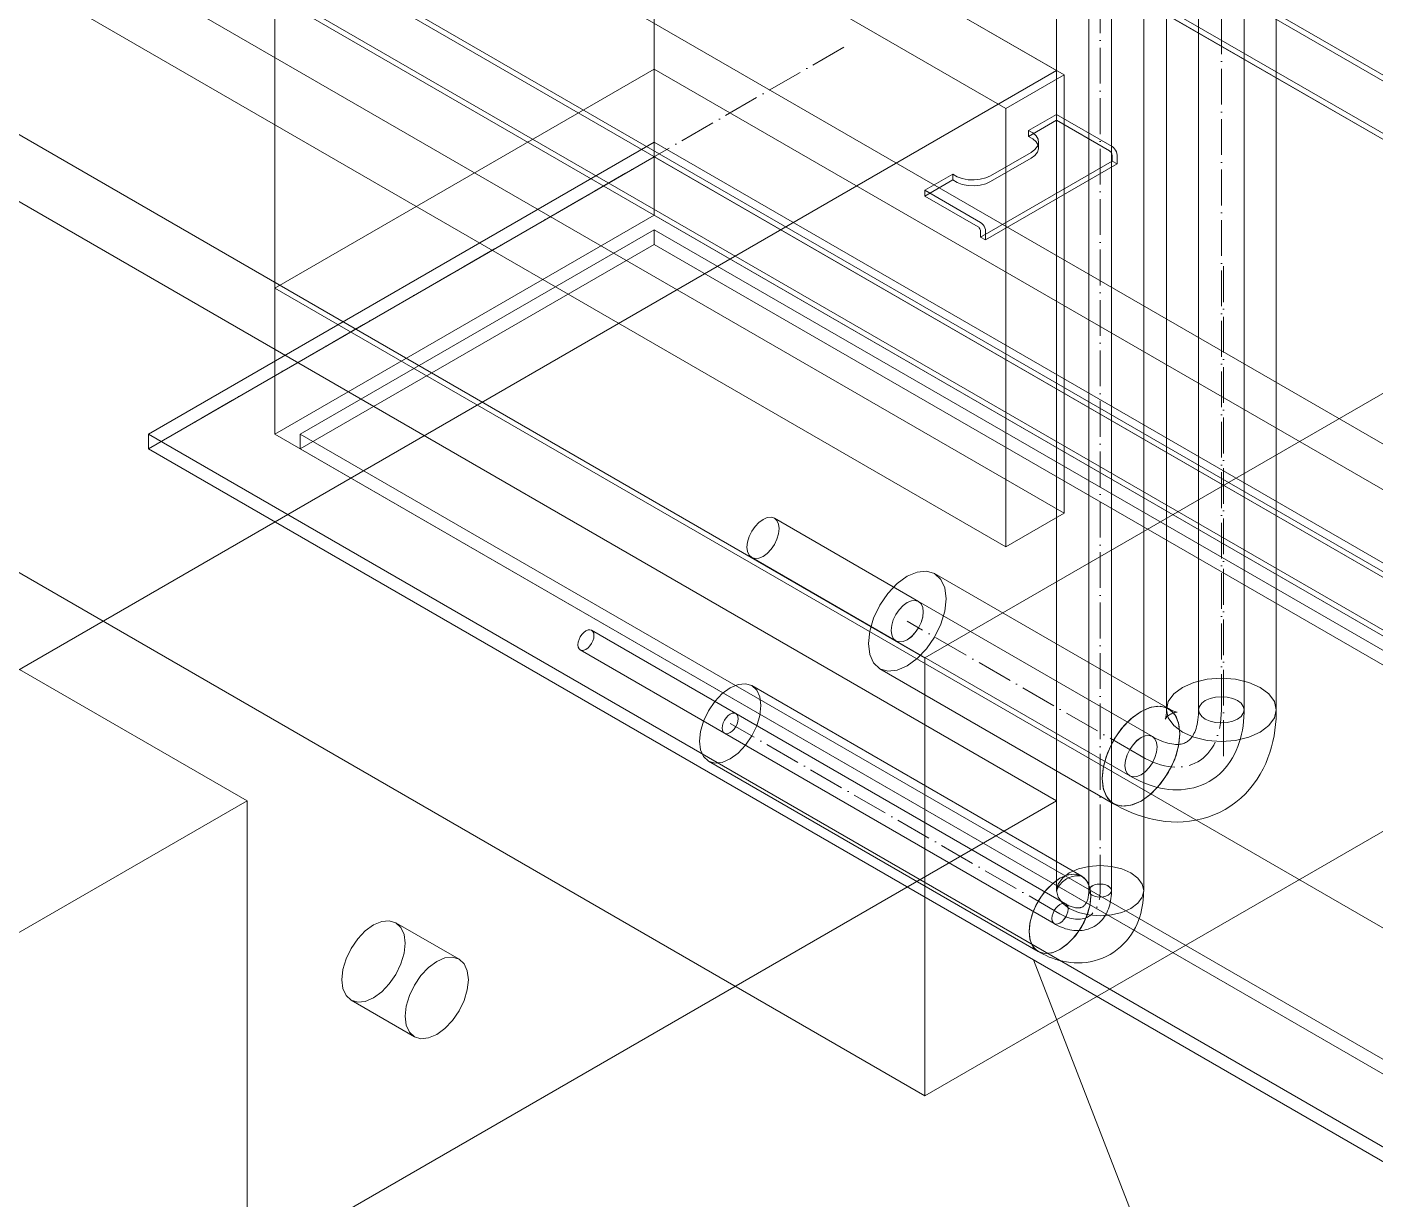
# Model space of a CAD drawing. Header units: millimetres. Extents: x -88595 to 880822, y -1054509 to -148035.
# Drawn here: x 436689.2 to 437066, y -326503.4 to -326175.7 of the extents above; entities that cross this region are included whole.
import ezdxf

# ---------------------------------------------------------------- set-up
doc = ezdxf.new("R2010")
doc.units = ezdxf.units.MM
doc.linetypes.add('$12$ADSK_Осевая', pattern=[14, 10, -2, 0, -2])
doc.linetypes.add('$13$ADSK_Осевая', pattern=[14, 10, -2, 0, -2])
for name, color, linetype, lineweight in [('Воздуховоды', 7, 'Continuous', 18), ('Изоляция', 7, 'Continuous', 18), ('Оборудование', 7, 'Continuous', 18), ('Трубопровод', 7, 'Continuous', 18), ('Трубопроводы', 7, 'Continuous', 18)]:
    doc.layers.add(name, color=color, linetype=linetype, lineweight=lineweight)

# ---------------------------------------------------------------- blocks, each defined once
blk = doc.blocks.new('$0$ADSK_Канальный блок кондиционера1 - AD122MJERAB-3267588-В_ОВ3_3')
at = {"layer": 'Оборудование'}
for p, q in [((-9478.55, 8169.92), (-8948.22, 7863.73)), ((-9412.79, 8131.95), (-8946.1, 7862.51)), ((-8962.36, 7853.12), (-9429.05, 8122.56)), ((-8946.1, 7740.03), (-9412.79, 8009.48)), ((-9429.05, 8000.09), (-8962.36, 7730.64)), ((-8948.22, 7659.61), (-9478.55, 7965.8)), ((-9441.08, 7579.18), (-8948.22, 7863.73)), ((-8962.36, 7853.12), (-8946.1, 7862.51)), ((-8948.22, 7863.73), (-8948.22, 7659.61)), ((-8946.1, 7862.51), (-8946.1, 7740.03)), ((-8962.36, 7730.64), (-8962.36, 7853.12)), ((-8956.05, 7846.97), (-8948.22, 7851.49)), ((-8948.22, 7851.49), (-8932.67, 7842.5)), ((-8948.22, 7849.85), (-8948.22, 7851.49)), ((-8948.22, 7849.85), (-8956.05, 7845.33)), ((-8956.05, 7845.33), (-8956.05, 7846.97)), ((-8933.37, 7841.28), (-8948.22, 7849.85)), ((-8953.24, 7842.1), (-8953.24, 7843.73)), ((-8955.29, 7840.87), (-8966.61, 7834.34)), ((-8966.61, 7832.71), (-8955.29, 7839.24)), ((-8932.67, 7838.42), (-8932.67, 7840.06)), ((-8931.25, 7840.06), (-8931.25, 7837.61)), ((-8932.67, 7838.42), (-8969.44, 7817.19)), ((-8931.25, 7837.61), (-8968.02, 7816.38)), ((-8931.25, 7837.61), (-8932.67, 7838.42)), ((-8984.99, 7830.26), (-8977.16, 7834.78)), ((-8977.16, 7833.14), (-8984.99, 7828.62)), ((-8977.16, 7834.78), (-8977.16, 7833.14)), ((-8984.99, 7830.26), (-8984.99, 7828.62)), ((-8969.44, 7821.28), (-8984.99, 7830.26)), ((-8984.99, 7828.62), (-8970.14, 7820.05)), ((-8969.44, 7818.83), (-8969.44, 7817.19)), ((-8969.44, 7817.19), (-8968.02, 7816.38)), ((-8968.02, 7816.38), (-8968.02, 7818.83)), ((-8986.77, 7715.32), (-9027.07, 7738.59)), ((-8946.1, 7740.03), (-8962.36, 7730.64)), ((-9033.42, 7727.59), (-8993.12, 7704.32)), ((-9037.85, 7684), (-9078.16, 7707.27)), ((-9081.33, 7701.77), (-9041.03, 7678.5)), ((-9174.5, 7659.61), (-9238.14, 7696.35)), ((-8948.22, 7659.61), (-9441.08, 7375.06)), ((-9315.92, 7577.96), (-9174.5, 7659.61)), ((-9174.5, 7659.61), (-9174.5, 7455.49)), ((-9115.21, 7615.32), (-9132.89, 7625.53)), ((-9145.39, 7603.88), (-9127.71, 7593.67))]:
    blk.add_line(p, q, dxfattribs=at)
for points in [[(-8956.05, 7846.97, 0), (-8954.82, 7846.28, 0), (-8953.91, 7845.45, 0), (-8953.37, 7844.51, 0), (-8953.25, 7843.52, 0), (-8953.55, 7842.55, 0), (-8954.24, 7841.65, 0), (-8955.29, 7840.87, 0)], [(-8955.29, 7839.24, 0), (-8954.24, 7840.02, 0), (-8953.55, 7840.92, 0), (-8953.25, 7841.89, 0), (-8953.37, 7842.88, 0), (-8953.91, 7843.81, 0), (-8954.82, 7844.65, 0), (-8956.05, 7845.33, 0)], [(-8932.67, 7842.5, 0), (-8932.3, 7842.24, 0), (-8931.96, 7841.88, 0), (-8931.67, 7841.45, 0), (-8931.44, 7840.98, 0), (-8931.3, 7840.51, 0), (-8931.25, 7840.06, 0)], [(-8932.67, 7840.06, 0), (-8932.69, 7840.28, 0), (-8932.76, 7840.52, 0), (-8932.87, 7840.75, 0), (-8933.02, 7840.97, 0), (-8933.19, 7841.15, 0), (-8933.37, 7841.28, 0)], [(-8966.61, 7834.34, 0), (-8967.95, 7833.73, 0), (-8969.52, 7833.33, 0), (-8971.2, 7833.16, 0), (-8972.91, 7833.23, 0), (-8974.53, 7833.54, 0), (-8975.98, 7834.06, 0), (-8977.16, 7834.78, 0)], [(-8977.16, 7833.14, 0), (-8975.98, 7832.43, 0), (-8974.53, 7831.91, 0), (-8972.91, 7831.6, 0), (-8971.2, 7831.53, 0), (-8969.52, 7831.7, 0), (-8967.95, 7832.1, 0), (-8966.61, 7832.71, 0)], [(-8970.14, 7820.05, 0), (-8969.96, 7819.92, 0), (-8969.79, 7819.74, 0), (-8969.64, 7819.52, 0), (-8969.53, 7819.29, 0), (-8969.46, 7819.05, 0), (-8969.44, 7818.83, 0)], [(-8968.02, 7818.83, 0), (-8968.07, 7819.28, 0), (-8968.21, 7819.75, 0), (-8968.44, 7820.22, 0), (-8968.73, 7820.65, 0), (-8969.07, 7821.01, 0), (-8969.44, 7821.28, 0)], [(-9034.74, 7730.5, 0), (-9034.58, 7731.93, 0), (-9034.14, 7733.44, 0), (-9033.42, 7734.93, 0), (-9032.49, 7736.29, 0), (-9031.41, 7737.43, 0), (-9030.25, 7738.28, 0), (-9029.08, 7738.77, 0), (-9028, 7738.88, 0), (-9027.07, 7738.59, 0), (-9026.36, 7737.93, 0), (-9025.91, 7736.94, 0), (-9025.76, 7735.69, 0)], [(-9025.76, 7735.69, 0), (-9025.91, 7734.26, 0), (-9026.36, 7732.75, 0), (-9027.07, 7731.26, 0), (-9028, 7729.9, 0), (-9029.08, 7728.76, 0), (-9030.25, 7727.91, 0), (-9031.41, 7727.41, 0), (-9032.49, 7727.31, 0), (-9033.42, 7727.59, 0), (-9034.14, 7728.26, 0), (-9034.58, 7729.25, 0), (-9034.74, 7730.5, 0)], [(-8985.45, 7712.42, 0), (-8985.6, 7713.67, 0), (-8986.05, 7714.66, 0), (-8986.77, 7715.32, 0), (-8987.7, 7715.61, 0), (-8988.78, 7715.5, 0), (-8989.94, 7715.01, 0), (-8991.1, 7714.16, 0), (-8992.19, 7713.02, 0), (-8993.12, 7711.66, 0), (-8993.83, 7710.17, 0), (-8994.28, 7708.66, 0), (-8994.43, 7707.23, 0)], [(-8994.43, 7707.23, 0), (-8994.28, 7705.98, 0), (-8993.83, 7704.99, 0), (-8993.12, 7704.32, 0), (-8992.19, 7704.04, 0), (-8991.1, 7704.14, 0), (-8989.94, 7704.64, 0), (-8988.78, 7705.49, 0), (-8987.7, 7706.63, 0), (-8986.77, 7707.99, 0), (-8986.05, 7709.48, 0), (-8985.6, 7710.99, 0), (-8985.45, 7712.42, 0)], [(-9081.99, 7703.22, 0), (-9081.91, 7703.94, 0), (-9081.69, 7704.69, 0), (-9081.33, 7705.43, 0), (-9080.87, 7706.11, 0), (-9080.32, 7706.69, 0), (-9079.74, 7707.11, 0), (-9079.16, 7707.36, 0), (-9078.62, 7707.41, 0), (-9078.16, 7707.27, 0), (-9077.8, 7706.94, 0), (-9077.58, 7706.44, 0), (-9077.5, 7705.81, 0)], [(-9077.5, 7705.81, 0), (-9077.58, 7705.1, 0), (-9077.8, 7704.34, 0), (-9078.16, 7703.6, 0), (-9078.62, 7702.92, 0), (-9079.16, 7702.35, 0), (-9079.74, 7701.92, 0), (-9080.32, 7701.68, 0), (-9080.87, 7701.62, 0), (-9081.33, 7701.77, 0), (-9081.69, 7702.1, 0), (-9081.91, 7702.59, 0), (-9081.99, 7703.22, 0)], [(-9037.19, 7682.54, 0), (-9037.27, 7683.17, 0), (-9037.49, 7683.67, 0), (-9037.85, 7684, 0), (-9038.32, 7684.14, 0), (-9038.86, 7684.09, 0), (-9039.44, 7683.84, 0), (-9040.02, 7683.42, 0), (-9040.56, 7682.84, 0), (-9041.03, 7682.16, 0), (-9041.38, 7681.42, 0), (-9041.61, 7680.67, 0), (-9041.68, 7679.95, 0)], [(-9041.68, 7679.95, 0), (-9041.61, 7679.32, 0), (-9041.38, 7678.83, 0), (-9041.03, 7678.5, 0), (-9040.56, 7678.35, 0), (-9040.02, 7678.41, 0), (-9039.44, 7678.65, 0), (-9038.86, 7679.08, 0), (-9038.32, 7679.65, 0), (-9037.85, 7680.33, 0), (-9037.49, 7681.07, 0), (-9037.27, 7681.83, 0), (-9037.19, 7682.54, 0)], [(-9147.98, 7609.6, 0), (-9147.68, 7612.41, 0), (-9146.8, 7615.39, 0), (-9145.39, 7618.31, 0), (-9143.56, 7620.99, 0), (-9141.43, 7623.24, 0), (-9139.14, 7624.91, 0), (-9136.85, 7625.88, 0), (-9134.72, 7626.09, 0), (-9132.89, 7625.53, 0), (-9131.49, 7624.22, 0), (-9130.6, 7622.27, 0), (-9130.3, 7619.81, 0)], [(-9130.3, 7619.81, 0), (-9130.6, 7616.99, 0), (-9131.49, 7614.02, 0), (-9132.89, 7611.09, 0), (-9134.72, 7608.41, 0), (-9136.85, 7606.16, 0), (-9139.14, 7604.5, 0), (-9141.43, 7603.52, 0), (-9143.56, 7603.31, 0), (-9145.39, 7603.88, 0), (-9146.8, 7605.18, 0), (-9147.68, 7607.13, 0), (-9147.98, 7609.6, 0)], [(-9112.62, 7609.6, 0), (-9112.93, 7612.07, 0), (-9113.81, 7614.02, 0), (-9115.21, 7615.32, 0), (-9117.04, 7615.89, 0), (-9119.18, 7615.68, 0), (-9121.46, 7614.7, 0), (-9123.75, 7613.03, 0), (-9125.88, 7610.78, 0), (-9127.71, 7608.1, 0), (-9129.12, 7605.18, 0), (-9130, 7602.21, 0), (-9130.3, 7599.39, 0)], [(-9130.3, 7599.39, 0), (-9130, 7596.93, 0), (-9129.12, 7594.97, 0), (-9127.71, 7593.67, 0), (-9125.88, 7593.11, 0), (-9123.75, 7593.32, 0), (-9121.46, 7594.29, 0), (-9119.18, 7595.96, 0), (-9117.04, 7598.21, 0), (-9115.21, 7600.89, 0), (-9113.81, 7603.81, 0), (-9112.93, 7606.78, 0), (-9112.62, 7609.6, 0)]]:
    blk.add_polyline3d(points, dxfattribs=at)
blk = doc.blocks.new('$0$ADSK_МедьПайка_Отвод-гнутая труба - Отвод _гнутая труба_-V105-В_ОВ3_3')
at = {"layer": 'Трубопроводы', "color": 190, "true_color": 0x8000ff}
for points in [[(-8938.25, 7635.79, 0), (-8938.76, 7635.41, 0), (-8939.07, 7634.97, 0), (-8939.18, 7634.49, 0), (-8939.07, 7634.02, 0), (-8938.76, 7633.58, 0), (-8938.25, 7633.2, 0), (-8937.59, 7632.9, 0), (-8936.83, 7632.72, 0), (-8936.01, 7632.66, 0), (-8935.19, 7632.72, 0), (-8934.42, 7632.9, 0), (-8933.76, 7633.2, 0)], [(-8933.76, 7633.2, 0), (-8933.26, 7633.58, 0), (-8932.94, 7634.02, 0), (-8932.83, 7634.49, 0), (-8932.94, 7634.97, 0), (-8933.26, 7635.41, 0), (-8933.76, 7635.79, 0), (-8934.42, 7636.08, 0), (-8935.19, 7636.26, 0), (-8936.01, 7636.32, 0), (-8936.83, 7636.26, 0), (-8937.59, 7636.08, 0), (-8938.25, 7635.79, 0)], [(-8940.88, 7629.97, 0), (-8940.76, 7630.05, 0), (-8940.64, 7630.14, 0), (-8940.52, 7630.24, 0), (-8940.4, 7630.35, 0), (-8940.28, 7630.48, 0), (-8940.17, 7630.62, 0), (-8940.06, 7630.78, 0), (-8939.95, 7630.96, 0), (-8939.84, 7631.16, 0), (-8939.74, 7631.38, 0), (-8939.64, 7631.61, 0), (-8939.55, 7631.87, 0), (-8939.46, 7632.15, 0), (-8939.39, 7632.45, 0), (-8939.32, 7632.77, 0), (-8939.27, 7633.11, 0), (-8939.23, 7633.47, 0), (-8939.2, 7633.84, 0), (-8939.18, 7634.24, 0), (-8939.18, 7634.49, 0)], [(-8937.71, 7624.48, 0), (-8937.21, 7624.79, 0), (-8936.74, 7625.13, 0), (-8936.29, 7625.51, 0), (-8935.86, 7625.91, 0), (-8935.47, 7626.34, 0), (-8935.1, 7626.8, 0), (-8934.76, 7627.27, 0), (-8934.46, 7627.77, 0), (-8934.18, 7628.28, 0), (-8933.92, 7628.81, 0), (-8933.7, 7629.36, 0), (-8933.51, 7629.92, 0), (-8933.34, 7630.48, 0), (-8933.19, 7631.06, 0), (-8933.07, 7631.65, 0), (-8932.98, 7632.25, 0), (-8932.91, 7632.86, 0), (-8932.86, 7633.47, 0), (-8932.84, 7634.09, 0), (-8932.83, 7634.49, 0)], [(-8947.23, 7625.42, 0), (-8947.81, 7625.17, 0), (-8948.35, 7625.12, 0), (-8948.82, 7625.26, 0), (-8949.18, 7625.59, 0), (-8949.4, 7626.09, 0), (-8949.48, 7626.71, 0), (-8949.4, 7627.43, 0), (-8949.18, 7628.18, 0), (-8948.82, 7628.93, 0), (-8948.35, 7629.61, 0), (-8947.81, 7630.18, 0), (-8947.23, 7630.6, 0)], [(-8947.23, 7630.6, 0), (-8946.65, 7630.85, 0), (-8946.11, 7630.9, 0), (-8945.64, 7630.76, 0), (-8945.29, 7630.43, 0), (-8945.06, 7629.93, 0), (-8944.99, 7629.31, 0), (-8945.06, 7628.59, 0), (-8945.29, 7627.84, 0), (-8945.64, 7627.09, 0), (-8946.11, 7626.41, 0), (-8946.65, 7625.84, 0), (-8947.23, 7625.42, 0)], [(-8940.88, 7629.97, 0), (-8941.01, 7629.91, 0), (-8941.15, 7629.84, 0), (-8941.29, 7629.79, 0), (-8941.45, 7629.75, 0), (-8941.62, 7629.71, 0), (-8941.8, 7629.68, 0), (-8941.99, 7629.66, 0), (-8942.2, 7629.66, 0), (-8942.43, 7629.66, 0), (-8942.67, 7629.68, 0), (-8942.92, 7629.72, 0), (-8943.19, 7629.77, 0), (-8943.48, 7629.84, 0), (-8943.78, 7629.92, 0), (-8944.09, 7630.02, 0), (-8944.41, 7630.15, 0), (-8944.74, 7630.29, 0), (-8945.07, 7630.45, 0), (-8945.42, 7630.63, 0), (-8945.64, 7630.76, 0)], [(-8937.71, 7624.48, 0), (-8938.22, 7624.2, 0), (-8938.76, 7623.96, 0), (-8939.31, 7623.76, 0), (-8939.87, 7623.59, 0), (-8940.44, 7623.47, 0), (-8941.02, 7623.38, 0), (-8941.6, 7623.32, 0), (-8942.19, 7623.31, 0), (-8942.77, 7623.32, 0), (-8943.36, 7623.37, 0), (-8943.94, 7623.45, 0), (-8944.52, 7623.56, 0), (-8945.1, 7623.69, 0), (-8945.67, 7623.86, 0), (-8946.24, 7624.05, 0), (-8946.81, 7624.27, 0), (-8947.37, 7624.51, 0), (-8947.92, 7624.78, 0), (-8948.47, 7625.07, 0), (-8948.82, 7625.26, 0)]]:
    blk.add_polyline3d(points, dxfattribs=at)
blk = doc.blocks.new('$0$ADSK_МедьПайка_Отвод-гнутая труба - Отвод _гнутая труба_-V106-В_ОВ3_3')
at = {"layer": 'Трубопроводы', "color": 134, "true_color": 0x00a6a6}
for points in [[(-8897.63, 7682.45, 0), (-8896.62, 7683.21, 0), (-8895.99, 7684.09, 0), (-8895.77, 7685.04, 0), (-8895.99, 7685.99, 0), (-8896.62, 7686.88, 0), (-8897.63, 7687.64, 0), (-8898.94, 7688.22, 0), (-8900.48, 7688.58, 0), (-8902.12, 7688.71, 0), (-8903.76, 7688.58, 0), (-8905.29, 7688.22, 0), (-8906.61, 7687.64, 0)], [(-8911.87, 7676.01, 0), (-8911.62, 7676.16, 0), (-8911.38, 7676.34, 0), (-8911.14, 7676.54, 0), (-8910.91, 7676.76, 0), (-8910.67, 7677.01, 0), (-8910.45, 7677.3, 0), (-8910.22, 7677.62, 0), (-8910, 7677.98, 0), (-8909.78, 7678.37, 0), (-8909.58, 7678.81, 0), (-8909.38, 7679.29, 0), (-8909.2, 7679.81, 0), (-8909.03, 7680.37, 0), (-8908.88, 7680.97, 0), (-8908.75, 7681.61, 0), (-8908.65, 7682.28, 0), (-8908.56, 7683, 0), (-8908.51, 7683.75, 0), (-8908.47, 7684.53, 0), (-8908.47, 7685.04, 0)], [(-8906.61, 7687.64, 0), (-8907.62, 7686.88, 0), (-8908.25, 7685.99, 0), (-8908.47, 7685.04, 0), (-8908.25, 7684.09, 0), (-8907.62, 7683.21, 0), (-8906.61, 7682.45, 0), (-8905.29, 7681.87, 0), (-8903.76, 7681.5, 0), (-8902.12, 7681.38, 0), (-8900.48, 7681.5, 0), (-8898.94, 7681.87, 0), (-8897.63, 7682.45, 0)], [(-8905.52, 7665.01, 0), (-8904.52, 7665.63, 0), (-8903.58, 7666.32, 0), (-8902.68, 7667.07, 0), (-8901.83, 7667.88, 0), (-8901.04, 7668.74, 0), (-8900.31, 7669.65, 0), (-8899.63, 7670.61, 0), (-8899.02, 7671.6, 0), (-8898.46, 7672.63, 0), (-8897.95, 7673.69, 0), (-8897.51, 7674.78, 0), (-8897.12, 7675.89, 0), (-8896.78, 7677.03, 0), (-8896.49, 7678.19, 0), (-8896.25, 7679.37, 0), (-8896.06, 7680.56, 0), (-8895.92, 7681.78, 0), (-8895.83, 7683.01, 0), (-8895.78, 7684.25, 0), (-8895.77, 7685.04, 0)], [(-8924.57, 7666.9, 0), (-8925.73, 7666.4, 0), (-8926.81, 7666.29, 0), (-8927.74, 7666.58, 0), (-8928.46, 7667.24, 0), (-8928.91, 7668.24, 0), (-8929.06, 7669.49, 0), (-8928.91, 7670.92, 0), (-8928.46, 7672.43, 0), (-8927.74, 7673.91, 0), (-8926.81, 7675.28, 0), (-8925.73, 7676.42, 0), (-8924.57, 7677.27, 0)], [(-8924.57, 7677.27, 0), (-8923.41, 7677.76, 0), (-8922.32, 7677.87, 0), (-8921.39, 7677.58, 0), (-8920.68, 7676.92, 0), (-8920.23, 7675.93, 0), (-8920.08, 7674.67, 0), (-8920.23, 7673.24, 0), (-8920.68, 7671.73, 0), (-8921.39, 7670.25, 0), (-8922.32, 7668.89, 0), (-8923.41, 7667.74, 0), (-8924.57, 7666.9, 0)], [(-8911.87, 7676.01, 0), (-8912.13, 7675.87, 0), (-8912.4, 7675.75, 0), (-8912.69, 7675.64, 0), (-8913, 7675.55, 0), (-8913.34, 7675.48, 0), (-8913.7, 7675.42, 0), (-8914.09, 7675.38, 0), (-8914.51, 7675.37, 0), (-8914.96, 7675.38, 0), (-8915.44, 7675.42, 0), (-8915.95, 7675.49, 0), (-8916.49, 7675.59, 0), (-8917.06, 7675.73, 0), (-8917.66, 7675.9, 0), (-8918.28, 7676.11, 0), (-8918.92, 7676.36, 0), (-8919.58, 7676.64, 0), (-8920.25, 7676.97, 0), (-8920.95, 7677.33, 0), (-8921.39, 7677.58, 0)], [(-8905.52, 7665.01, 0), (-8906.55, 7664.46, 0), (-8907.63, 7663.98, 0), (-8908.73, 7663.58, 0), (-8909.85, 7663.25, 0), (-8910.99, 7663, 0), (-8912.15, 7662.82, 0), (-8913.31, 7662.71, 0), (-8914.48, 7662.67, 0), (-8915.65, 7662.7, 0), (-8916.82, 7662.8, 0), (-8917.98, 7662.96, 0), (-8919.14, 7663.17, 0), (-8920.3, 7663.45, 0), (-8921.45, 7663.78, 0), (-8922.59, 7664.16, 0), (-8923.72, 7664.6, 0), (-8924.84, 7665.08, 0), (-8925.95, 7665.61, 0), (-8927.05, 7666.19, 0), (-8927.74, 7666.58, 0)]]:
    blk.add_polyline3d(points, dxfattribs=at)
blk = doc.blocks.new('$0$ADSK_Решетка вентиляционная жалюзийная_Приточная2 - Решетка приточная_Однорядная-4279700-В_ОВ3_3')
at = {"layer": 'Воздуховоды', "color": 140, "true_color": 0x1bb3e4}
for p, q in [((22805.32, 15447.11), (22699.25, 15385.87)), ((23229.58, 15202.16), (22805.32, 15447.11)), ((22805.32, 15406.28), (22805.32, 15447.11)), ((22805.32, 15426.7), (22663.89, 15345.05)), ((23264.93, 15161.34), (22805.32, 15426.7)), ((22805.32, 15422.61), (22805.32, 15426.7)), ((22663.89, 15340.97), (22805.32, 15422.61)), ((22805.32, 15422.61), (23264.93, 15157.25)), ((22699.25, 15345.05), (22805.32, 15406.28)), ((22805.32, 15406.28), (23229.58, 15161.34)), ((22706.32, 15345.05), (22805.32, 15402.2)), ((22805.32, 15402.2), (22706.32, 15345.05)), ((22805.32, 15402.2), (23222.51, 15161.34)), ((22805.32, 15398.12), (22805.32, 15402.2)), ((23222.51, 15161.34), (22805.32, 15402.2)), ((22805.32, 15398.12), (22805.32, 15402.2)), ((22805.32, 15398.12), (22706.32, 15340.97)), ((22706.32, 15340.97), (22805.32, 15398.12)), ((23222.51, 15157.25), (22805.32, 15398.12)), ((22805.32, 15398.12), (23222.51, 15157.25)), ((22699.25, 15385.87), (23123.51, 15140.92)), ((22699.25, 15345.05), (22699.25, 15385.87)), ((22663.89, 15345.05), (23123.51, 15079.69)), ((22663.89, 15340.97), (22663.89, 15345.05)), ((23123.51, 15100.1), (22699.25, 15345.05)), ((23123.51, 15104.18), (22706.32, 15345.05)), ((22706.32, 15340.97), (22706.32, 15345.05)), ((22706.32, 15345.05), (23123.51, 15104.18)), ((22706.32, 15340.97), (22706.32, 15345.05)), ((23123.51, 15075.6), (22663.89, 15340.97)), ((22706.32, 15340.97), (23123.51, 15100.1)), ((23123.51, 15100.1), (22706.32, 15340.97)), ((23017.45, 15136.84), (22911.38, 15198.08)), ((22911.38, 15198.08), (22964.41, 15061.39))]:
    blk.add_line(p, q, dxfattribs=at)
blk = doc.blocks.new('$0$ADSK_Отвод_Прямоугольный1 - Стандарт-V113-В_ОВ3_3')
at = {"layer": 'Воздуховоды', "color": 140, "true_color": 0x1bb3e4}
for p, q in [((23084.62, 15298.1), (22632.07, 15559.38)), ((22633.49, 15560.19), (23086.04, 15298.92)), ((23070.48, 15289.93), (22646.22, 15534.88)), ((22646.22, 15534.88), (23070.48, 15289.93)), ((23071.89, 15290.75), (22647.63, 15535.7)), ((23257.86, 15199.71), (22805.32, 15460.99)), ((22805.32, 15459.36), (23257.86, 15198.08)), ((22805.32, 15444.66), (23229.58, 15199.71)), ((22805.32, 15443.03), (23229.58, 15198.08)), ((23229.58, 15198.08), (22805.32, 15443.03)), ((23113.16, 15180.14), (22688.89, 15425.09)), ((22646.22, 15412.41), (23070.48, 15167.46)), ((23070.48, 15167.46), (22646.22, 15412.41)), ((22647.63, 15413.23), (23071.89, 15168.28)), ((22632.07, 15404.24), (23084.62, 15142.96)), ((23086.04, 15143.78), (22633.49, 15405.06)), ((22670.97, 15383.42), (23123.51, 15122.14)), ((23123.51, 15138.47), (22699.25, 15383.42)), ((23123.51, 15120.51), (22670.97, 15381.79)), ((23123.51, 15136.84), (22699.25, 15381.79)), ((22699.25, 15381.79), (23123.51, 15136.84))]:
    blk.add_line(p, q, dxfattribs=at)

msp = doc.modelspace()

# ---------------------------------------------------------------- linework, layer by layer
at = {"layer": 'Воздуховоды', "color": 140, "true_color": 0x1bb3e4}
for p, q in [((437288.78, -326334.48), (436705.42, -325997.68)), ((436864.52, -326228.34), (436864.52, -326089.53)), ((436940.18, -326352.04), (436515.91, -326107.09)), ((436705.42, -326120.15), (437182.72, -326395.72)), ((436758.45, -326150.77), (436758.45, -326289.57)), ((436515.91, -326229.56), (436940.18, -326474.51)), ((436758.45, -326289.57), (436864.52, -326228.34)), ((436864.52, -326228.34), (437288.78, -326473.29)), ((436940.18, -326352.04), (437129.68, -326242.63)), ((437182.72, -326534.52), (436758.45, -326289.57)), ((436940.18, -326474.51), (436940.18, -326352.04)), ((437129.68, -326365.1), (436940.18, -326474.51))]:
    msp.add_line(p, q, dxfattribs=at)
at = {"layer": 'Воздуховоды', "color": 140, "linetype": '$12$ADSK_Осевая', "true_color": 0x1bb3e4}
for p, q in [((436917.55, -326181.39), (436728.05, -326290.8)), ((437023.62, -326242.63), (437023.62, -326381.43))]:
    msp.add_line(p, q, dxfattribs=at)
at = {"layer": 'Изоляция', "color": 134, "true_color": 0x00a6a6}
for p, q in [((437007.7, -325967.75), (437007.7, -326366.61)), ((437038.4, -326366.61), (437038.4, -325967.75)), ((437008.28, -326366.28), (436942.9, -326328.54)), ((436927.55, -326355.12), (436992.93, -326392.87))]:
    msp.add_line(p, q, dxfattribs=at)
at = {"layer": 'Изоляция', "color": 190, "true_color": 0x8000ff}
for p, q in [((436976.99, -325992.38), (436976.99, -326417.16)), ((437001.34, -326417.16), (437001.34, -325992.38)), ((436984.02, -326413.1), (436891.82, -326359.86)), ((436879.64, -326380.95), (436971.85, -326434.19))]:
    msp.add_line(p, q, dxfattribs=at)
at = {"layer": 'Изоляция', "color": 134, "true_color": 0x00a6a6}
for points in [[(436935.23, -326329.3, 0), (436938.04, -326328.1, 0), (436940.66, -326327.84, 0), (436942.9, -326328.54, 0), (436944.63, -326330.14, 0), (436945.71, -326332.53, 0), (436946.08, -326335.56, 0)], [(436924.37, -326348.1, 0), (436924.74, -326344.64, 0), (436925.83, -326340.99, 0), (436927.55, -326337.4, 0), (436929.8, -326334.11, 0), (436932.42, -326331.35, 0), (436935.23, -326329.3, 0)], [(436946.08, -326335.56, 0), (436945.71, -326339.02, 0), (436944.63, -326342.67, 0), (436942.9, -326346.26, 0), (436940.66, -326349.55, 0), (436938.04, -326352.31, 0), (436935.23, -326354.36, 0)], [(436935.23, -326354.36, 0), (436932.42, -326355.56, 0), (436929.8, -326355.82, 0), (436927.55, -326355.12, 0), (436925.83, -326353.52, 0), (436924.74, -326351.13, 0), (436924.37, -326348.1, 0)], [(437012.2, -326360.34, 0), (437015.38, -326358.94, 0), (437019.08, -326358.05, 0), (437023.05, -326357.75, 0), (437027.02, -326358.05, 0), (437030.73, -326358.94, 0), (437033.91, -326360.34, 0)], [(437033.91, -326360.34, 0), (437030.73, -326358.94, 0), (437027.02, -326358.05, 0), (437023.05, -326357.75, 0), (437019.08, -326358.05, 0), (437015.38, -326358.94, 0), (437012.2, -326360.34, 0)], [(437012.2, -326372.88, 0), (437009.76, -326371.04, 0), (437008.22, -326368.9, 0), (437007.7, -326366.61, 0), (437008.22, -326364.32, 0), (437009.76, -326362.18, 0), (437012.2, -326360.34, 0)], [(437012.2, -326360.34, 0), (437009.76, -326362.18, 0), (437008.22, -326364.32, 0), (437007.7, -326366.61, 0), (437008.22, -326368.9, 0), (437009.76, -326371.04, 0), (437012.2, -326372.88, 0)], [(437033.91, -326360.34, 0), (437036.34, -326362.18, 0), (437037.88, -326364.32, 0), (437038.4, -326366.61, 0), (437037.88, -326368.9, 0), (437036.34, -326371.04, 0), (437033.91, -326372.88, 0)], [(437033.91, -326372.88, 0), (437036.34, -326371.04, 0), (437037.88, -326368.9, 0), (437038.4, -326366.61, 0), (437037.88, -326364.32, 0), (437036.34, -326362.18, 0), (437033.91, -326360.34, 0)], [(437000.6, -326367.04, 0), (437003.02, -326365.96, 0), (437005.31, -326365.56, 0), (437007.37, -326365.87, 0), (437009.09, -326366.86, 0), (437010.38, -326368.49, 0), (437011.18, -326370.68, 0), (437011.45, -326373.31, 0)], [(437011.45, -326373.31, 0), (437011.08, -326370.28, 0), (437010, -326367.88, 0), (437008.28, -326366.28, 0), (437006.03, -326365.59, 0), (437003.41, -326365.84, 0), (437000.6, -326367.04, 0)], [(437010.71, -326367.28, 0), (437010.68, -326367.28, 0), (437010.6, -326367.27, 0), (437010.47, -326367.24, 0), (437010.28, -326367.19, 0), (437010.05, -326367.11, 0), (437009.77, -326367.01, 0), (437009.46, -326366.88, 0), (437009.1, -326366.72, 0), (437008.71, -326366.52, 0), (437008.29, -326366.29, 0), (437008.28, -326366.28, 0)], [(437000.6, -326367.04, 0), (436997.79, -326369.09, 0), (436995.17, -326371.85, 0), (436992.93, -326375.14, 0), (436991.2, -326378.73, 0), (436990.12, -326382.38, 0), (436989.75, -326385.84, 0)], [(436989.75, -326385.84, 0), (436990.02, -326382.89, 0), (436990.82, -326379.78, 0), (436992.12, -326376.66, 0), (436993.83, -326373.68, 0), (436995.89, -326371, 0), (436998.19, -326368.75, 0), (437000.6, -326367.04, 0)], [(437007.36, -326369.22, 0), (437007.37, -326369.19, 0), (437007.4, -326369.12, 0), (437007.44, -326368.99, 0), (437007.49, -326368.8, 0), (437007.54, -326368.57, 0), (437007.59, -326368.28, 0), (437007.63, -326367.93, 0), (437007.67, -326367.54, 0), (437007.69, -326367.11, 0), (437007.7, -326366.62, 0), (437007.7, -326366.61, 0)], [(437008.8, -326367.85, 0), (437008.52, -326368.03, 0), (437008.26, -326368.21, 0), (437008.03, -326368.41, 0), (437007.83, -326368.6, 0), (437007.67, -326368.78, 0), (437007.54, -326368.93, 0), (437007.45, -326369.06, 0), (437007.39, -326369.16, 0), (437007.36, -326369.21, 0), (437007.36, -326369.22, 0)], [(437008.8, -326367.85, 0), (437009.09, -326367.7, 0), (437009.38, -326367.57, 0), (437009.67, -326367.46, 0), (437009.93, -326367.39, 0), (437010.17, -326367.33, 0), (437010.37, -326367.3, 0), (437010.53, -326367.29, 0), (437010.64, -326367.28, 0), (437010.7, -326367.28, 0), (437010.71, -326367.28, 0)], [(437024.15, -326394.44, 0), (437025.67, -326393.49, 0), (437027.12, -326392.44, 0), (437028.49, -326391.29, 0), (437029.77, -326390.07, 0), (437030.96, -326388.78, 0), (437032.05, -326387.42, 0), (437033.04, -326386.02, 0), (437033.94, -326384.58, 0), (437034.74, -326383.1, 0), (437035.45, -326381.6, 0), (437036.07, -326380.07, 0), (437036.61, -326378.54, 0), (437037.08, -326376.99, 0), (437037.46, -326375.44, 0), (437037.78, -326373.88, 0), (437038.02, -326372.31, 0), (437038.21, -326370.74, 0), (437038.33, -326369.18, 0), (437038.39, -326367.61, 0), (437038.4, -326366.61, 0)], [(437000.6, -326392.11, 0), (437003.41, -326390.06, 0), (437006.03, -326387.29, 0), (437008.28, -326384, 0), (437010, -326380.41, 0), (437011.08, -326376.76, 0), (437011.45, -326373.31, 0)], [(437011.45, -326373.31, 0), (437011.18, -326376.25, 0), (437010.38, -326379.37, 0), (437009.09, -326382.49, 0), (437007.37, -326385.47, 0), (437005.31, -326388.15, 0), (437003.01, -326390.4, 0), (437000.6, -326392.11, 0)], [(437033.91, -326372.88, 0), (437030.73, -326374.29, 0), (437027.02, -326375.17, 0), (437023.05, -326375.47, 0), (437019.08, -326375.17, 0), (437015.38, -326374.29, 0), (437012.2, -326372.88, 0)], [(437012.2, -326372.88, 0), (437015.38, -326374.29, 0), (437019.08, -326375.17, 0), (437023.05, -326375.47, 0), (437027.02, -326375.17, 0), (437030.73, -326374.29, 0), (437033.91, -326372.88, 0)], [(436989.75, -326385.84, 0), (436990.12, -326388.87, 0), (436991.2, -326391.27, 0), (436992.93, -326392.87, 0), (436995.17, -326393.56, 0), (436997.79, -326393.3, 0), (437000.6, -326392.11, 0)], [(437000.6, -326392.11, 0), (436998.18, -326393.19, 0), (436995.89, -326393.58, 0), (436993.83, -326393.28, 0), (436992.11, -326392.29, 0), (436990.82, -326390.66, 0), (436990.02, -326388.47, 0), (436989.75, -326385.84, 0)], [(437024.15, -326394.44, 0), (437022.57, -326395.28, 0), (437020.93, -326396.01, 0), (437019.26, -326396.63, 0), (437017.56, -326397.12, 0), (437015.84, -326397.5, 0), (437014.13, -326397.77, 0), (437012.41, -326397.93, 0), (437010.71, -326397.98, 0), (437009.03, -326397.94, 0), (437007.38, -326397.8, 0), (437005.75, -326397.58, 0), (437004.15, -326397.28, 0), (437002.58, -326396.91, 0), (437001.04, -326396.46, 0), (436999.53, -326395.96, 0), (436998.05, -326395.39, 0), (436996.6, -326394.76, 0), (436995.18, -326394.08, 0), (436993.79, -326393.35, 0), (436992.93, -326392.87, 0)]]:
    msp.add_polyline3d(points, dxfattribs=at)
at = {"layer": 'Изоляция', "color": 190, "true_color": 0x8000ff}
for points in [[(436877.12, -326375.38, 0), (436877.42, -326372.64, 0), (436878.28, -326369.74, 0), (436879.64, -326366.89, 0), (436881.43, -326364.28, 0), (436883.5, -326362.09, 0), (436885.73, -326360.47, 0)], [(436885.73, -326360.47, 0), (436887.96, -326359.52, 0), (436890.04, -326359.31, 0), (436891.82, -326359.86, 0), (436893.19, -326361.13, 0), (436894.05, -326363.03, 0), (436894.34, -326365.44, 0)], [(436894.34, -326365.44, 0), (436894.05, -326368.18, 0), (436893.19, -326371.07, 0), (436891.82, -326373.92, 0), (436890.04, -326376.53, 0), (436887.96, -326378.72, 0), (436885.73, -326380.35, 0)], [(436885.73, -326380.35, 0), (436883.5, -326381.3, 0), (436881.43, -326381.5, 0), (436879.64, -326380.95, 0), (436878.28, -326379.68, 0), (436877.42, -326377.78, 0), (436877.12, -326375.38, 0)], [(436980.55, -326412.19, 0), (436983.08, -326411.07, 0), (436986.01, -326410.37, 0), (436989.16, -326410.13, 0), (436992.31, -326410.37, 0), (436995.25, -326411.07, 0), (436997.77, -326412.19, 0)], [(436997.77, -326412.19, 0), (436995.25, -326411.07, 0), (436992.31, -326410.37, 0), (436989.16, -326410.13, 0), (436986.01, -326410.37, 0), (436983.08, -326411.07, 0), (436980.55, -326412.19, 0)], [(436977.94, -326413.7, 0), (436975.71, -326415.33, 0), (436973.63, -326417.52, 0), (436971.85, -326420.13, 0), (436970.48, -326422.98, 0), (436969.62, -326425.87, 0), (436969.33, -326428.61, 0)], [(436969.33, -326428.61, 0), (436969.54, -326426.28, 0), (436970.18, -326423.81, 0), (436971.21, -326421.33, 0), (436972.57, -326418.97, 0), (436974.2, -326416.84, 0), (436976.02, -326415.06, 0), (436977.94, -326413.7, 0)], [(436979.79, -326413.89, 0), (436979.38, -326414.14, 0), (436979, -326414.41, 0), (436978.65, -326414.71, 0), (436978.34, -326415.01, 0), (436978.06, -326415.31, 0), (436977.81, -326415.61, 0), (436977.61, -326415.9, 0), (436977.44, -326416.18, 0), (436977.3, -326416.43, 0), (436977.2, -326416.65, 0), (436977.12, -326416.84, 0), (436977.06, -326417.01, 0), (436977.02, -326417.14, 0), (436977, -326417.23, 0), (436976.99, -326417.29, 0), (436976.98, -326417.32, 0), (436976.98, -326417.32, 0)], [(436980.55, -326422.13, 0), (436978.62, -326420.68, 0), (436977.4, -326418.98, 0), (436976.99, -326417.16, 0), (436977.4, -326415.34, 0), (436978.62, -326413.65, 0), (436980.55, -326412.19, 0)], [(436980.55, -326412.19, 0), (436978.62, -326413.65, 0), (436977.4, -326415.34, 0), (436976.99, -326417.16, 0), (436977.4, -326418.98, 0), (436978.62, -326420.68, 0), (436980.55, -326422.13, 0)], [(436977.94, -326413.7, 0), (436979.85, -326412.85, 0), (436981.67, -326412.53, 0), (436983.31, -326412.77, 0), (436984.67, -326413.56, 0), (436985.69, -326414.85, 0), (436986.33, -326416.59, 0), (436986.55, -326418.67, 0)], [(436986.55, -326418.67, 0), (436986.25, -326416.27, 0), (436985.39, -326414.37, 0), (436984.02, -326413.1, 0), (436982.24, -326412.55, 0), (436980.17, -326412.75, 0), (436977.94, -326413.7, 0)], [(436979.79, -326413.89, 0), (436980.21, -326413.66, 0), (436980.64, -326413.47, 0), (436981.06, -326413.31, 0), (436981.48, -326413.19, 0), (436981.89, -326413.1, 0), (436982.27, -326413.04, 0), (436982.62, -326413.01, 0), (436982.94, -326413, 0), (436983.23, -326413.01, 0), (436983.48, -326413.03, 0), (436983.68, -326413.05, 0), (436983.85, -326413.08, 0), (436983.98, -326413.12, 0), (436984.08, -326413.14, 0), (436984.14, -326413.16, 0), (436984.17, -326413.17, 0), (436984.17, -326413.17, 0)], [(436984.17, -326413.17, 0), (436984.15, -326413.17, 0), (436984.11, -326413.15, 0), (436984.05, -326413.11, 0), (436984.02, -326413.1, 0)], [(436997.77, -326412.19, 0), (436999.71, -326413.65, 0), (437000.92, -326415.34, 0), (437001.34, -326417.16, 0), (437000.92, -326418.98, 0), (436999.71, -326420.68, 0), (436997.77, -326422.13, 0)], [(436997.77, -326422.13, 0), (436999.71, -326420.68, 0), (437000.92, -326418.98, 0), (437001.34, -326417.16, 0), (437000.92, -326415.34, 0), (436999.71, -326413.65, 0), (436997.77, -326412.19, 0)], [(436976.98, -326417.32, 0), (436976.98, -326417.31, 0), (436976.99, -326417.26, 0), (436976.99, -326417.19, 0), (436976.99, -326417.16, 0)], [(436977.94, -326433.58, 0), (436980.17, -326431.96, 0), (436982.24, -326429.77, 0), (436984.02, -326427.16, 0), (436985.39, -326424.31, 0), (436986.25, -326421.42, 0), (436986.55, -326418.67, 0)], [(436986.55, -326418.67, 0), (436986.33, -326421.01, 0), (436985.69, -326423.48, 0), (436984.67, -326425.96, 0), (436983.3, -326428.32, 0), (436981.67, -326430.44, 0), (436979.85, -326432.23, 0), (436977.94, -326433.58, 0)], [(436991.96, -326434.97, 0), (436992.99, -326434.33, 0), (436993.96, -326433.63, 0), (436994.88, -326432.86, 0), (436995.74, -326432.04, 0), (436996.53, -326431.18, 0), (436997.25, -326430.28, 0), (436997.91, -326429.35, 0), (436998.5, -326428.4, 0), (436999.02, -326427.44, 0), (436999.48, -326426.47, 0), (436999.88, -326425.49, 0), (437000.23, -326424.51, 0), (437000.52, -326423.54, 0), (437000.76, -326422.56, 0), (437000.95, -326421.59, 0), (437001.11, -326420.62, 0), (437001.22, -326419.66, 0), (437001.29, -326418.71, 0), (437001.33, -326417.76, 0), (437001.34, -326417.16, 0)], [(436997.77, -326422.13, 0), (436995.25, -326423.25, 0), (436992.31, -326423.95, 0), (436989.16, -326424.19, 0), (436986.01, -326423.95, 0), (436983.08, -326423.25, 0), (436980.55, -326422.13, 0)], [(436980.55, -326422.13, 0), (436983.08, -326423.25, 0), (436986.01, -326423.95, 0), (436989.16, -326424.19, 0), (436992.31, -326423.95, 0), (436995.25, -326423.25, 0), (436997.77, -326422.13, 0)], [(436969.33, -326428.61, 0), (436969.62, -326431.02, 0), (436970.48, -326432.92, 0), (436971.85, -326434.19, 0), (436973.63, -326434.74, 0), (436975.71, -326434.53, 0), (436977.94, -326433.58, 0)], [(436977.94, -326433.58, 0), (436976.02, -326434.44, 0), (436974.2, -326434.76, 0), (436972.57, -326434.51, 0), (436971.21, -326433.73, 0), (436970.18, -326432.43, 0), (436969.54, -326430.7, 0), (436969.33, -326428.61, 0)], [(436991.96, -326434.97, 0), (436990.89, -326435.54, 0), (436989.79, -326436.03, 0), (436988.67, -326436.44, 0), (436987.53, -326436.78, 0), (436986.39, -326437.03, 0), (436985.25, -326437.21, 0), (436984.12, -326437.31, 0), (436983.01, -326437.35, 0), (436981.91, -326437.32, 0), (436980.84, -326437.23, 0), (436979.79, -326437.09, 0), (436978.77, -326436.9, 0), (436977.78, -326436.66, 0), (436976.81, -326436.38, 0), (436975.87, -326436.07, 0), (436974.96, -326435.72, 0), (436974.07, -326435.33, 0), (436973.21, -326434.92, 0), (436972.37, -326434.48, 0), (436971.85, -326434.19, 0)]]:
    msp.add_polyline3d(points, dxfattribs=at)
at = {"layer": 'Трубопровод', "color": 134, "true_color": 0x00a6a6}
for p, q in [((437016.7, -325967.75), (437016.7, -326366.61)), ((437029.4, -326366.61), (437029.4, -325967.75)), ((437003.78, -326374.07), (436938.4, -326336.33)), ((436932.05, -326347.33), (436997.43, -326385.07))]:
    msp.add_line(p, q, dxfattribs=at)
at = {"layer": 'Трубопровод', "color": 134, "linetype": '$12$ADSK_Осевая', "true_color": 0x00a6a6}
for p, q in [((437023.05, -326366.61), (437023.05, -325967.75)), ((437023.05, -326366.61), (437023.05, -325967.75)), ((437000.6, -326379.57), (436935.23, -326341.83)), ((437000.6, -326379.57), (436935.23, -326341.83))]:
    msp.add_line(p, q, dxfattribs=at)
at = {"layer": 'Трубопровод', "color": 190, "true_color": 0x8000ff}
for p, q in [((436985.99, -325992.38), (436985.99, -326417.16)), ((436992.34, -326417.16), (436992.34, -325992.38)), ((436979.52, -326420.89), (436887.32, -326367.66)), ((436884.14, -326373.16), (436976.35, -326426.39))]:
    msp.add_line(p, q, dxfattribs=at)
at = {"layer": 'Трубопровод', "color": 190, "linetype": '$12$ADSK_Осевая', "true_color": 0x8000ff}
for p, q in [((436989.16, -326417.16), (436989.16, -325992.38)), ((436989.16, -326417.16), (436989.16, -325992.38)), ((436977.94, -326423.64), (436885.73, -326370.41)), ((436977.94, -326423.64), (436885.73, -326370.41))]:
    msp.add_line(p, q, dxfattribs=at)
at = {"layer": 'Трубопровод', "color": 134, "true_color": 0x00a6a6}
for points in [[(436935.23, -326336.65, 0), (436936.39, -326336.15, 0), (436937.47, -326336.04, 0), (436938.4, -326336.33, 0), (436939.12, -326336.99, 0), (436939.57, -326337.98, 0), (436939.72, -326339.24, 0)], [(436930.74, -326344.42, 0), (436930.89, -326342.99, 0), (436931.34, -326341.48, 0), (436932.05, -326340, 0), (436932.98, -326338.64, 0), (436934.07, -326337.49, 0), (436935.23, -326336.65, 0)], [(436939.72, -326339.24, 0), (436939.57, -326340.67, 0), (436939.12, -326342.18, 0), (436938.4, -326343.66, 0), (436937.47, -326345.02, 0), (436936.39, -326346.17, 0), (436935.23, -326347.02, 0)], [(436935.23, -326347.02, 0), (436934.07, -326347.51, 0), (436932.98, -326347.62, 0), (436932.05, -326347.33, 0), (436931.34, -326346.67, 0), (436930.89, -326345.68, 0), (436930.74, -326344.42, 0)], [(437018.56, -326369.2, 0), (437017.55, -326368.44, 0), (437016.92, -326367.56, 0), (437016.7, -326366.61, 0), (437016.92, -326365.66, 0), (437017.55, -326364.78, 0), (437018.56, -326364.02, 0)], [(437018.56, -326364.02, 0), (437019.88, -326363.44, 0), (437021.41, -326363.07, 0), (437023.05, -326362.94, 0), (437024.69, -326363.07, 0), (437026.23, -326363.44, 0), (437027.54, -326364.02, 0)], [(437027.54, -326364.02, 0), (437028.55, -326364.78, 0), (437029.18, -326365.66, 0), (437029.4, -326366.61, 0), (437029.18, -326367.56, 0), (437028.55, -326368.44, 0), (437027.54, -326369.2, 0)], [(437027.54, -326369.2, 0), (437026.23, -326369.79, 0), (437024.69, -326370.15, 0), (437023.05, -326370.28, 0), (437021.41, -326370.15, 0), (437019.88, -326369.79, 0), (437018.56, -326369.2, 0)], [(437005.09, -326376.98, 0), (437004.94, -326375.73, 0), (437004.49, -326374.74, 0), (437003.78, -326374.07, 0), (437002.85, -326373.79, 0), (437001.76, -326373.89, 0), (437000.6, -326374.39, 0)], [(437000.6, -326374.39, 0), (436999.44, -326375.24, 0), (436998.36, -326376.38, 0), (436997.43, -326377.74, 0), (436996.71, -326379.23, 0), (436996.26, -326380.74, 0), (436996.11, -326382.17, 0)], [(437000.6, -326384.76, 0), (437001.76, -326383.91, 0), (437002.85, -326382.77, 0), (437003.78, -326381.41, 0), (437004.49, -326379.92, 0), (437004.94, -326378.41, 0), (437005.09, -326376.98, 0)], [(436996.11, -326382.17, 0), (436996.26, -326383.42, 0), (436996.71, -326384.41, 0), (436997.43, -326385.07, 0), (436998.36, -326385.36, 0), (436999.44, -326385.25, 0), (437000.6, -326384.76, 0)]]:
    msp.add_polyline3d(points, dxfattribs=at)
at = {"layer": 'Трубопровод', "color": 190, "true_color": 0x8000ff}
for points in [[(436883.49, -326371.7, 0), (436883.56, -326370.99, 0), (436883.79, -326370.23, 0), (436884.14, -326369.49, 0), (436884.61, -326368.81, 0), (436885.15, -326368.24, 0), (436885.73, -326367.82, 0)], [(436885.73, -326367.82, 0), (436886.31, -326367.57, 0), (436886.85, -326367.51, 0), (436887.32, -326367.66, 0), (436887.68, -326367.99, 0), (436887.9, -326368.48, 0), (436887.98, -326369.11, 0)], [(436887.98, -326369.11, 0), (436887.9, -326369.83, 0), (436887.68, -326370.58, 0), (436887.32, -326371.32, 0), (436886.85, -326372, 0), (436886.31, -326372.58, 0), (436885.73, -326373, 0)], [(436885.73, -326373, 0), (436885.15, -326373.25, 0), (436884.61, -326373.3, 0), (436884.14, -326373.16, 0), (436883.79, -326372.83, 0), (436883.56, -326372.33, 0), (436883.49, -326371.7, 0)], [(436986.92, -326415.87, 0), (436987.58, -326415.57, 0), (436988.34, -326415.39, 0), (436989.16, -326415.33, 0), (436989.98, -326415.39, 0), (436990.75, -326415.57, 0), (436991.41, -326415.87, 0)], [(436986.92, -326418.46, 0), (436986.41, -326418.08, 0), (436986.1, -326417.64, 0), (436985.99, -326417.16, 0), (436986.1, -326416.69, 0), (436986.41, -326416.25, 0), (436986.92, -326415.87, 0)], [(436991.41, -326418.46, 0), (436990.75, -326418.75, 0), (436989.98, -326418.93, 0), (436989.16, -326419, 0), (436988.34, -326418.93, 0), (436987.58, -326418.75, 0), (436986.92, -326418.46, 0)], [(436991.41, -326415.87, 0), (436991.91, -326416.25, 0), (436992.23, -326416.69, 0), (436992.34, -326417.16, 0), (436992.23, -326417.64, 0), (436991.91, -326418.08, 0), (436991.41, -326418.46, 0)], [(436977.94, -326421.05, 0), (436977.36, -326421.47, 0), (436976.81, -326422.05, 0), (436976.35, -326422.73, 0), (436975.99, -326423.47, 0), (436975.77, -326424.22, 0), (436975.69, -326424.94, 0)], [(436980.18, -326422.35, 0), (436980.11, -326421.72, 0), (436979.88, -326421.22, 0), (436979.52, -326420.89, 0), (436979.06, -326420.75, 0), (436978.52, -326420.8, 0), (436977.94, -326421.05, 0)], [(436977.94, -326426.24, 0), (436978.52, -326425.81, 0), (436979.06, -326425.24, 0), (436979.52, -326424.56, 0), (436979.88, -326423.82, 0), (436980.11, -326423.06, 0), (436980.18, -326422.35, 0)], [(436975.69, -326424.94, 0), (436975.77, -326425.57, 0), (436975.99, -326426.06, 0), (436976.35, -326426.39, 0), (436976.81, -326426.54, 0), (436977.36, -326426.48, 0), (436977.94, -326426.24, 0)]]:
    msp.add_polyline3d(points, dxfattribs=at)
at = {"layer": 'Трубопроводы', "color": 134, "linetype": '$13$ADSK_Осевая', "true_color": 0x00a6a6}
msp.add_ellipse((437000.6, -326353.65), major_axis=(-15.88, 27.5), ratio=0.57735, start_param=2.356194, end_param=3.926991, dxfattribs=at)
at = {"layer": 'Трубопроводы', "color": 190, "linetype": '$13$ADSK_Осевая', "true_color": 0x8000ff}
msp.add_ellipse((436977.94, -326410.68), major_axis=(-7.94, 13.75), ratio=0.57735, start_param=2.356194, end_param=3.926991, dxfattribs=at)

# ---------------------------------------------------------------- block references
at = {"layer": 'Воздуховоды', "color": 140, "true_color": 0x1bb3e4}
for name, p in [('$0$ADSK_Отвод_Прямоугольный1 - Стандарт-V113-В_ОВ3_3', (414059.2, -341532.56)), ('$0$ADSK_Решетка вентиляционная жалюзийная_Приточная2 - Решетка приточная_Однорядная-4279700-В_ОВ3_3', (414059.2, -341634.62))]:
    msp.add_blockref(name, p, dxfattribs=at)
at = {"layer": 'Оборудование'}
msp.add_blockref('$0$ADSK_Канальный блок кондиционера1 - AD122MJERAB-3267588-В_ОВ3_3', (445925.17, -334051.65), dxfattribs=at)
at = {"layer": 'Трубопроводы', "color": 134, "true_color": 0x00a6a6}
msp.add_blockref('$0$ADSK_МедьПайка_Отвод-гнутая труба - Отвод _гнутая труба_-V106-В_ОВ3_3', (445925.17, -334051.65), dxfattribs=at)
at = {"layer": 'Трубопроводы', "color": 190, "true_color": 0x8000ff}
msp.add_blockref('$0$ADSK_МедьПайка_Отвод-гнутая труба - Отвод _гнутая труба_-V105-В_ОВ3_3', (445925.17, -334051.65), dxfattribs=at)

doc.saveas('drawing.dxf')
